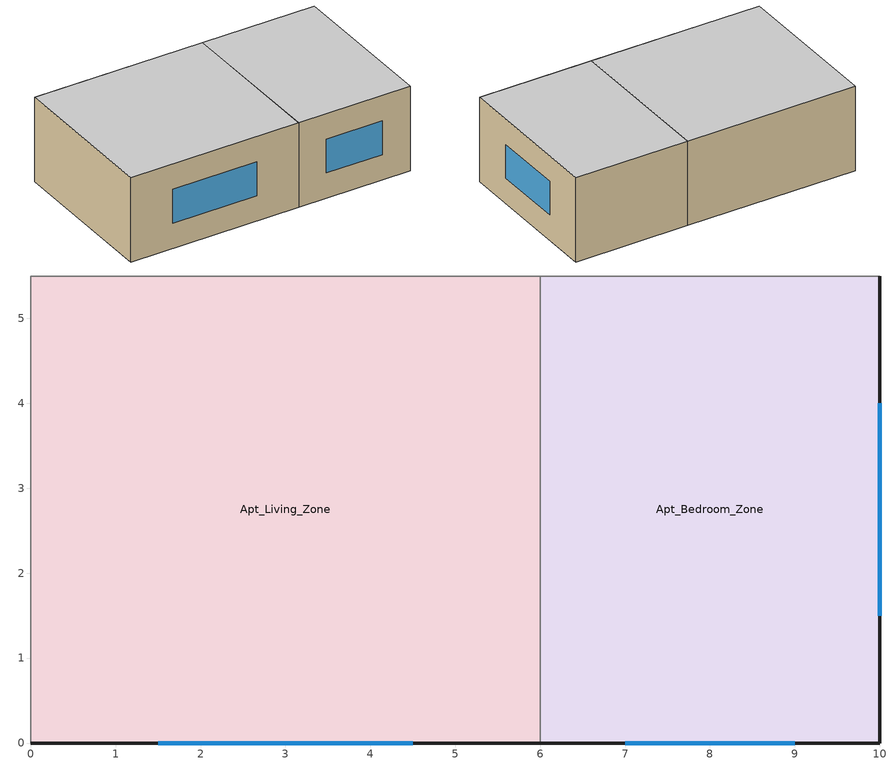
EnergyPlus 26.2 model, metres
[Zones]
Apt_Living_Zone
 floor adiabatic (Floor_Construction): 0,0 0,5.5 6,5.5 6,0 z0
 wall outside (Exterior_Wall_Construction): 0,0 6,0 z0:3
 wall adiabatic (Party_Wall_Construction): 6,5.5 0,5.5 0,0 z0:3
 wall to Apt_Bedroom_Zone (Interior_Partition_Construction): 6,5.5 6,0 z0:3
 window (Window_Construction): 1.5,0 4.5,0 z0.9:2.1
 ceiling adiabatic (Ceiling_Adiabatic_Construction): 0,5.5 0,0 6,0 6,5.5 z3
Apt_Bedroom_Zone
 floor adiabatic (Floor_Construction): 6,0 6,5.5 10,5.5 10,0 z0
 wall outside (Exterior_Wall_Construction): 6,0 10,0 10,5.5 z0:3
 wall adiabatic (Party_Wall_Construction): 10,5.5 6,5.5 z0:3
 window (Window_Construction): 7,0 9,0 / 10,1.5 10,4 z0.9:2.1
 ceiling adiabatic (Ceiling_Adiabatic_Construction): 6,5.5 6,0 10,0 10,5.5 z3
[Building]
Passive_Apartment: North Axis {deg}=0; Terrain=Suburbs; Loads Convergence Tolerance Value {W}=0.04; Temperature Convergence Tolerance Value {deltaC}=0.4; Solar Distribution=FullExterior; Maximum Number of Warmup Days=25; Minimum Number of Warmup Days=6
[Material]
MediumBrick_200mm: Rough, 0.2, 0.89, 1920, 790
Wall_Insulation: VerySmooth, 0.05, 0.038, 30, 1200
Plaster_15mm: Smooth, 0.015, 0.72, 1600, 840
Roof_Concrete_100mm: Rough, 0.1, 1.13, 2000, 1000
Floor_Concrete_150mm: Rough, 0.15, 1.13, 2000, 1000
Partition_Gypsum_12mm: Smooth, 0.012, 0.16, 800, 1090
[WindowMaterial:Glazing]
Clear_6mm_Glass: SpectralAverage, 0.006, 0.78, 0.07, 0.07, 0.88, 0.08, 0.08, 0, 0.84, 0.84, 0.9
[Construction]
Exterior_Wall_Construction: Plaster_15mm, MediumBrick_200mm, Wall_Insulation, Plaster_15mm
Party_Wall_Construction: Plaster_15mm, MediumBrick_200mm, Plaster_15mm
Ceiling_Adiabatic_Construction: Plaster_15mm, Roof_Concrete_100mm, Plaster_15mm
Floor_Construction: Floor_Concrete_150mm
Interior_Partition_Construction: Partition_Gypsum_12mm, Plaster_15mm, Partition_Gypsum_12mm
Window_Construction: Clear_6mm_Glass
[Zone]
Apt_Living_Zone: 0, 0, 0, 0, 1, 1, 3, 99
Apt_Bedroom_Zone: 0, 0, 0, 0, 1, 1, 3, 66
[People]
Apt_Living_Occupants: Apt_Living_Zone, Always_On, People, 2, , , 0.3, , Apt_Activity_Sched
Apt_Bed_Occupants: Apt_Bedroom_Zone, Always_On, People, 1, , , 0.3, , Apt_Activity_Sched
[ZoneInfiltration:DesignFlowRate]
Apt_Liv_Infil: Apt_Living_Zone, Always_On, AirChanges/Hour, , , , 0.35
Apt_Bed_Infil: Apt_Bedroom_Zone, Always_On, AirChanges/Hour, , , , 0.35
[ZoneVentilation:DesignFlowRate]
Apt_Liv_Vent: Apt_Living_Zone, Always_On, AirChanges/Hour, , , , 5, Natural, 0, 1, 1, 0, 0, 0, 20, , , , 1
Apt_Bed_Vent: Apt_Bedroom_Zone, Always_On, AirChanges/Hour, , , , 5, Natural, 0, 1, 1, 0, 0, 0, 20, , , , 1
[Schedule:Constant]
Always_On: Fraction, 1
Apt_Activity_Sched: AnyNumber, 125
